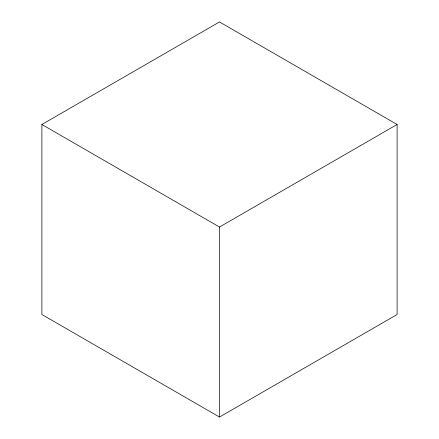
<?xml version="1.0" encoding="UTF-8"?>
<svg xmlns="http://www.w3.org/2000/svg" width="439" height="439" viewBox="0 0 439 439"><rect width="100%" height="100%" fill="white"/><g stroke="black" fill="none" stroke-linecap="round" stroke-linejoin="round"><path stroke-width="0.66" d="M41.892 124.489L219.5 21.95L397.108 124.489L397.108 314.511L219.5 417.05L41.892 314.511L41.892 124.489L219.5 227.034L397.108 124.489M219.5 227.034L219.5 417.05"/></g></svg>
